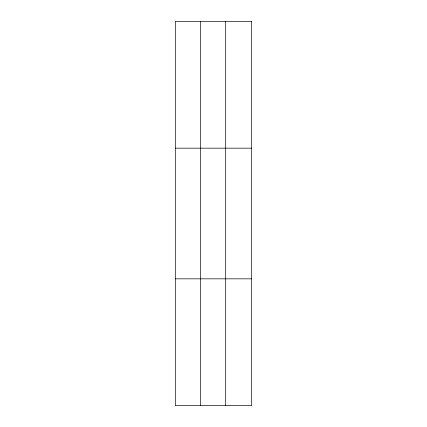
<?xml version="1.0" encoding="UTF-8"?>
<svg xmlns="http://www.w3.org/2000/svg" width="427" height="427" viewBox="0 0 427 427"><rect width="100%" height="100%" fill="white"/><g stroke="black" fill="none" stroke-linecap="round" stroke-linejoin="round"><path stroke-width="0.64" d="M200.551 21.35L200.551 405.65M225.691 21.35L225.691 405.65M175.412 148.169L251.588 148.169M175.412 278.831L251.588 278.831M251.588 21.35L251.588 405.65L175.412 405.65L175.412 21.35L251.588 21.35"/></g></svg>
